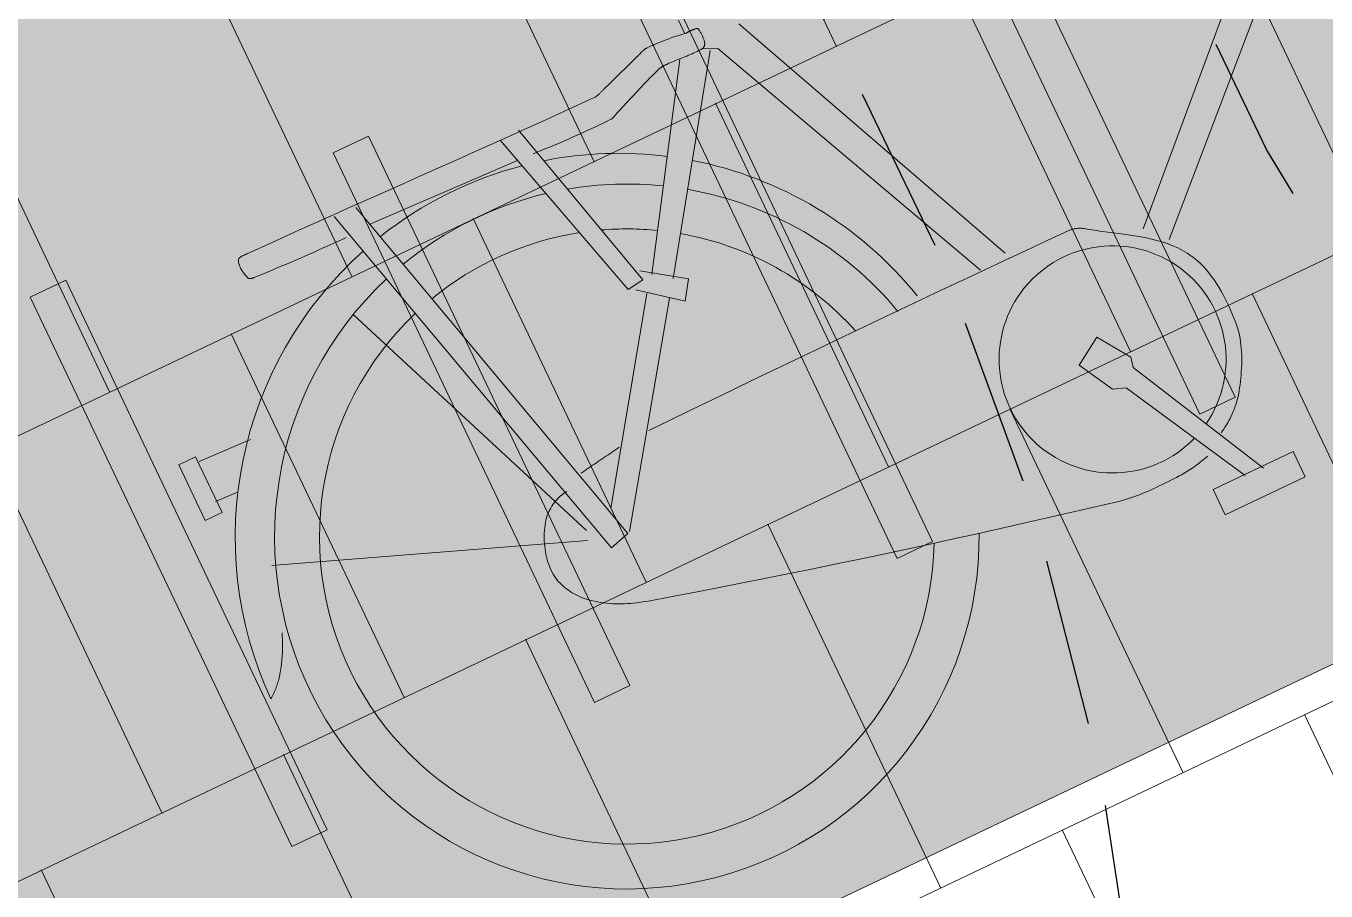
# Model space of a CAD drawing. Header units: metres. Extents: x 678805 to 1359287, y 2747329 to 5497370.
# Drawn here: x 680004.939 to 680006.878, y 2748699.669 to 2748700.958 of the extents above; entities that cross this region are included whole.
import ezdxf

# ---------------------------------------------------------------- set-up
doc = ezdxf.new("R2010")
doc.units = ezdxf.units.M
doc.linetypes.add('XREF_MON_SFT_TREES$0$HIDDEN', pattern=[0.375, 0.25, -0.125])
for name, color, linetype in [('00_XREF_MON_HSC_PAVEMENT', 7, 'Continuous'), ('00_XREF_TWQ_BUILDINGS', 7, 'Continuous'), ('00_XREF_TWQ_SFT_TREES', 7, 'Continuous'), ('XREF_MON_SFT_TREES$0$SL_TREE_CANOPY', 251, 'XREF_MON_SFT_TREES$0$HIDDEN')]:
    doc.layers.add(name, color=color, linetype=linetype)
doc.layers.add('XREF_MON_HSC_FURNITURE$0$03-PG-CBIncluded', color=8, linetype='Continuous', lineweight=5)
doc.layers.add('XREF_MON_HSC_PAVEMENT$0$02-L-Joints-Paviment_07_Precast Concrete Blocks 60X40', color=7, linetype='Continuous', lineweight=5, true_color=0x999999)
doc.layers.add('XREF_MON_HSC_PAVEMENT$0$03-TR-Pavement_07_Precast Concrete Blocks 60X40', color=7, linetype='Continuous', lineweight=5, true_color=0x999999)
doc.layers.add('XREF_MON_SFT_TREES$0$SL_TREE_PROSOPIS_CINERARIA', color=7, linetype='Continuous', true_color=0x5f7f00)
doc.layers.get('XREF_MON_SFT_TREES$0$SL_TREE_PROSOPIS_CINERARIA').off()

# ---------------------------------------------------------------- blocks, each defined once
blk = doc.blocks.new('XREF_MON_SFT_TREES$0$Prosopis_cineraria')
at = {"layer": 'XREF_MON_SFT_TREES$0$SL_TREE_CANOPY', "linetype": 'XREF_MON_SFT_TREES$0$HIDDEN'}
blk.add_circle((0, 0), 4, dxfattribs=at)
blk = doc.blocks.new('XREF_MON_SFT_TREES')
at = {"layer": 'XREF_MON_SFT_TREES$0$SL_TREE_PROSOPIS_CINERARIA', "rotation": 25.44812939262281}
for p in [(680010.3068, 2748702.681), (680002.6213, 2748699.0497)]:
    blk.add_blockref('XREF_MON_SFT_TREES$0$Prosopis_cineraria', p, dxfattribs=at)
blk = doc.blocks.new('XREF_MON_HSC_PAVEMENT')
at = {"layer": 'XREF_MON_HSC_PAVEMENT$0$02-L-Joints-Paviment_07_Precast Concrete Blocks 60X40'}
for points in [[(680006.1476, 2748700.9288), (680005.8897, 2748701.4708)], [(680005.7864, 2748700.757), (680005.5285, 2748701.2989)], [(680006.9481, 2748700.645), (680006.6902, 2748701.1869)], [(680005.4252, 2748700.5851), (680005.1673, 2748701.127)], [(680006.5869, 2748700.4731), (680006.329, 2748701.0151)], [(680005.064, 2748700.4132), (680004.8062, 2748700.9552)], [(680006.2257, 2748700.3013), (680005.9678, 2748700.8432)], [(680005.8645, 2748700.1294), (680005.6066, 2748700.6713)], [(680007.0259, 2748700.0179), (680006.7681, 2748700.5598)], [(680005.5033, 2748699.9575), (680005.2454, 2748700.4994)], [(680006.6647, 2748699.846), (680006.4069, 2748700.3879)], [(680005.1421, 2748699.7856), (680004.8842, 2748700.3276)], [(680006.3035, 2748699.6741), (680006.0457, 2748700.216)], [(680005.9424, 2748699.5022), (680005.6845, 2748700.0442)], [(680007.104, 2748699.3903), (680006.8461, 2748699.9322)], [(680005.5812, 2748699.3304), (680005.3233, 2748699.8723)], [(680006.7428, 2748699.2184), (680006.4849, 2748699.7603)], [(680005.22, 2748699.1585), (680004.9621, 2748699.7004)]]:
    blk.add_lwpolyline(points, dxfattribs=at)
at = {"layer": 'XREF_MON_HSC_PAVEMENT$0$03-TR-Pavement_07_Precast Concrete Blocks 60X40'}
for points in [[(680021.835, 2748707.0644), (679976.9243, 2748685.693)], [(680009.4047, 2748702.4782), (680003.6271, 2748699.7289)], [(680009.6625, 2748701.9364), (680003.8849, 2748699.1871)]]:
    blk.add_lwpolyline(points, dxfattribs=at)
blk = doc.blocks.new('XREF_MON_HSC_FURNITURE$0$Bicycle rack')
at = {"true_color": 0xfcfcfc}
h = blk.add_hatch(color=7, dxfattribs=at)
h.dxf.hatch_style = 1
h.paths.add_polyline_path([(3659.3427, 29.6215), (3659.3427, 34.4316), (3657.5927, 34.4316), (3657.5927, 29.6215)])
at = {"color": 253}
for p, q in [((3658.6666, 31.9434), (3658.1942, 32.4366)), ((3658.1456, 32.4192), (3658.6353, 31.9156)), ((3658.7247, 31.9724), (3658.7308, 31.9742)), ((3658.7308, 31.9742), (3658.737, 31.9758)), ((3658.737, 31.9758), (3658.7433, 31.9771)), ((3658.7433, 31.9771), (3658.7497, 31.9782)), ((3658.7497, 31.9782), (3658.7561, 31.9792)), ((3658.7561, 31.9792), (3658.7626, 31.9799)), ((3658.7626, 31.9799), (3658.7691, 31.9804)), ((3658.7691, 31.9804), (3658.7757, 31.9808)), ((3658.7757, 31.9808), (3658.7823, 31.981)), ((3658.7823, 31.981), (3658.7888, 31.9811)), ((3658.7888, 31.9811), (3658.7954, 31.9811)), ((3658.7954, 31.9811), (3658.8019, 31.9809)), ((3658.8019, 31.9809), (3658.8083, 31.9806)), ((3658.8083, 31.9806), (3658.8148, 31.9803)), ((3658.8148, 31.9803), (3658.8211, 31.9799)), ((3658.8211, 31.9799), (3658.826, 31.9794)), ((3658.826, 31.9794), (3658.8308, 31.9787)), ((3658.8308, 31.9787), (3658.8356, 31.9779)), ((3658.8356, 31.9779), (3658.8403, 31.9769)), ((3658.8403, 31.9769), (3658.8451, 31.9757)), ((3658.8451, 31.9757), (3658.8498, 31.9743)), ((3658.8498, 31.9743), (3658.8544, 31.9728)), ((3659.0313, 31.9747), (3659.0729, 31.9747)), ((3659.0313, 31.8427), (3659.0313, 31.9747)), ((3659.0729, 31.9747), (3659.0729, 31.8427)), ((3658.6834, 31.9498), (3658.6896, 31.9546)), ((3658.6896, 31.9546), (3658.6961, 31.959)), ((3658.6961, 31.959), (3658.7015, 31.9623)), ((3658.7015, 31.9623), (3658.7071, 31.9652)), ((3658.7071, 31.9652), (3658.7128, 31.9679)), ((3658.7128, 31.9679), (3658.7187, 31.9703)), ((3658.7187, 31.9703), (3658.7247, 31.9724)), ((3658.8544, 31.9728), (3658.8591, 31.9711)), ((3658.8591, 31.9711), (3658.8637, 31.9693)), ((3658.8637, 31.9693), (3658.8682, 31.9674)), ((3658.8682, 31.9674), (3658.8727, 31.9653)), ((3658.8727, 31.9653), (3658.8772, 31.9632)), ((3658.8772, 31.9632), (3658.8817, 31.961)), ((3658.8817, 31.961), (3658.886, 31.9586)), ((3658.886, 31.9586), (3658.8904, 31.9562)), ((3658.8904, 31.9562), (3658.8947, 31.9538)), ((3658.6663, 31.9337), (3658.6718, 31.9393)), ((3658.6718, 31.9393), (3658.6774, 31.9447)), ((3658.6774, 31.9447), (3658.6834, 31.9498)), ((3658.8947, 31.9538), (3658.899, 31.9512)), ((3658.899, 31.9512), (3658.9032, 31.9487)), ((3658.9032, 31.9487), (3658.9073, 31.946)), ((3658.9073, 31.946), (3658.9114, 31.9434)), ((3658.9114, 31.9434), (3658.9145, 31.9414)), ((3658.9145, 31.9414), (3658.9174, 31.9393)), ((3658.9174, 31.9393), (3658.9203, 31.9371)), ((3658.9203, 31.9371), (3658.9232, 31.9348)), ((3658.6462, 31.9092), (3658.651, 31.9156)), ((3658.651, 31.9156), (3658.6559, 31.9218)), ((3658.6559, 31.9218), (3658.661, 31.9279)), ((3658.661, 31.9279), (3658.6663, 31.9337)), ((3658.8159, 31.8131), (3659.0347, 31.9243)), ((3658.9232, 31.9348), (3658.926, 31.9324)), ((3658.926, 31.9324), (3658.9288, 31.93)), ((3658.9288, 31.93), (3658.9315, 31.9275)), ((3658.9315, 31.9275), (3658.9341, 31.9249)), ((3658.9341, 31.9249), (3658.9367, 31.9223)), ((3658.9367, 31.9223), (3658.9392, 31.9196)), ((3658.9392, 31.9196), (3658.9416, 31.9168)), ((3658.9416, 31.9168), (3658.944, 31.914)), ((3658.637, 31.896), (3658.6416, 31.9027)), ((3658.6416, 31.9027), (3658.6462, 31.9092)), ((3658.944, 31.914), (3658.9463, 31.9111)), ((3658.9463, 31.9111), (3658.9485, 31.9082)), ((3658.9485, 31.9082), (3658.9507, 31.9052)), ((3658.9507, 31.9052), (3658.9527, 31.9022)), ((3658.9527, 31.9022), (3658.9547, 31.8991)), ((3658.9547, 31.8991), (3658.9566, 31.8959)), ((3658.6238, 31.8758), (3658.6281, 31.8826)), ((3658.6281, 31.8826), (3658.6326, 31.8893)), ((3658.6326, 31.8893), (3658.637, 31.896)), ((3659.033, 31.8948), (3658.8385, 31.7906)), ((3658.9566, 31.8959), (3658.9584, 31.8928)), ((3658.9584, 31.8928), (3658.9601, 31.8896)), ((3658.6106, 31.8554), (3658.615, 31.8622)), ((3658.615, 31.8622), (3658.6194, 31.869)), ((3658.6194, 31.869), (3658.6238, 31.8758)), ((3658.5971, 31.8357), (3658.6017, 31.8422)), ((3658.6017, 31.8422), (3658.6062, 31.8488)), ((3658.6062, 31.8488), (3658.6106, 31.8554)), ((3658.9826, 31.8566), (3658.9834, 31.8539)), ((3658.9834, 31.8539), (3658.9842, 31.8511)), ((3658.9842, 31.8511), (3658.9849, 31.8484)), ((3658.9849, 31.8484), (3658.9855, 31.8457)), ((3658.9855, 31.8457), (3658.9862, 31.8429)), ((3658.9862, 31.8429), (3658.9868, 31.8402)), ((3658.9868, 31.8402), (3658.9873, 31.8374)), ((3659.0729, 31.8427), (3659.0313, 31.8427)), ((3658.5905, 31.8179), (3658.5906, 31.8191)), ((3658.5906, 31.8191), (3658.5908, 31.8203)), ((3658.5908, 31.8203), (3658.591, 31.8215)), ((3658.591, 31.8215), (3658.5913, 31.8227)), ((3658.5913, 31.8227), (3658.5916, 31.8238)), ((3658.5916, 31.8238), (3658.5919, 31.825)), ((3658.5919, 31.825), (3658.5923, 31.8261)), ((3658.5923, 31.8261), (3658.5927, 31.8273)), ((3658.5927, 31.8273), (3658.5931, 31.8284)), ((3658.5931, 31.8284), (3658.5936, 31.8295)), ((3658.5936, 31.8295), (3658.5941, 31.8306)), ((3658.5941, 31.8306), (3658.5946, 31.8317)), ((3658.5946, 31.8317), (3658.5952, 31.8327)), ((3658.5952, 31.8327), (3658.5958, 31.8338)), ((3658.5958, 31.8338), (3658.5964, 31.8348)), ((3658.5964, 31.8348), (3658.5971, 31.8357)), ((3658.9873, 31.8374), (3658.9879, 31.8346)), ((3658.9879, 31.8346), (3658.9884, 31.8318)), ((3658.9884, 31.8318), (3658.9888, 31.8291)), ((3658.9888, 31.8291), (3658.9892, 31.8263)), ((3658.9892, 31.8263), (3658.9896, 31.8235)), ((3658.9896, 31.8235), (3658.99, 31.8207)), ((3658.99, 31.8207), (3658.9903, 31.8179)), ((3658.5898, 31.7785), (3658.5902, 31.8131)), ((3658.5902, 31.8155), (3658.5903, 31.8167)), ((3658.5902, 31.8143), (3658.5902, 31.8155)), ((3658.5902, 31.8131), (3658.5902, 31.8143)), ((3658.5903, 31.8167), (3658.5905, 31.8179)), ((3658.7517, 31.7836), (3658.8003, 31.8166)), ((3658.8003, 31.8166), (3658.8159, 31.8131)), ((3658.9903, 31.8179), (3658.9905, 31.8151)), ((3658.9905, 31.8151), (3658.9908, 31.8122)), ((3658.9908, 31.8122), (3658.991, 31.8094)), ((3658.991, 31.8094), (3658.9911, 31.8066)), ((3658.9911, 31.8066), (3658.9912, 31.8038)), ((3658.9912, 31.8038), (3658.9913, 31.801)), ((3658.9913, 31.801), (3658.9914, 31.7962)), ((3658.7777, 31.7419), (3658.7517, 31.7836)), ((3658.8385, 31.7906), (3658.8316, 31.7715)), ((3658.9914, 31.7962), (3658.9915, 31.7914)), ((3658.9915, 31.7914), (3658.9916, 31.7866)), ((3658.9916, 31.7866), (3658.9917, 31.7818)), ((3658.9917, 31.7818), (3658.9918, 31.777)), ((3658.5896, 31.7439), (3658.5898, 31.7785)), ((3658.8316, 31.7715), (3658.7777, 31.7419)), ((3658.9918, 31.7626), (3658.9917, 31.7578)), ((3658.9918, 31.777), (3658.9918, 31.7722)), ((3658.9918, 31.7722), (3658.9918, 31.7674)), ((3658.9918, 31.7674), (3658.9918, 31.7626)), ((3658.5893, 31.7092), (3658.5896, 31.7439)), ((3658.9911, 31.7434), (3658.9908, 31.7386)), ((3658.9913, 31.7482), (3658.9911, 31.7434)), ((3658.9915, 31.753), (3658.9913, 31.7482)), ((3658.9917, 31.7578), (3658.9915, 31.753)), ((3658.9893, 31.7243), (3658.9887, 31.7196)), ((3658.9899, 31.7291), (3658.9893, 31.7243)), ((3658.9904, 31.7338), (3658.9899, 31.7291)), ((3658.9908, 31.7386), (3658.9904, 31.7338)), ((3658.5797, 31.7142), (3658.1004, 31.5023)), ((3658.5891, 31.6746), (3658.5893, 31.7092)), ((3658.9861, 31.7055), (3658.9785, 31.6706)), ((3658.9871, 31.7102), (3658.9861, 31.7055)), ((3658.9879, 31.7149), (3658.9871, 31.7102)), ((3658.9887, 31.7196), (3658.9879, 31.7149)), ((3658.5871, 31.6699), (3658.12, 31.458)), ((3658.5889, 31.6399), (3658.5891, 31.6746)), ((3658.9785, 31.6706), (3658.9708, 31.6357)), ((3658.5887, 31.6053), (3658.5889, 31.6399)), ((3658.9708, 31.6357), (3658.963, 31.6008)), ((3658.5886, 31.5706), (3658.5887, 31.6053)), ((3658.963, 31.6008), (3658.9552, 31.566)), ((3658.5885, 31.536), (3658.5886, 31.5706)), ((3658.9552, 31.566), (3658.9473, 31.5311)), ((3658.5885, 31.5013), (3658.5885, 31.536)), ((3658.9473, 31.5311), (3658.9394, 31.4963)), ((3658.5885, 31.4667), (3658.5885, 31.5013)), ((3658.9394, 31.4963), (3658.9313, 31.4615)), ((3658.12, 31.458), (3658.1113, 31.4389)), ((3658.5885, 31.432), (3658.5885, 31.4667)), ((3658.9313, 31.4615), (3658.9232, 31.4267)), ((3658.0789, 31.434), (3658.0788, 31.4333)), ((3658.0788, 31.4333), (3658.0788, 31.4326)), ((3658.0788, 31.4326), (3658.0788, 31.432)), ((3658.0788, 31.432), (3658.0788, 31.4313)), ((3658.0788, 31.4313), (3658.0788, 31.4306)), ((3658.079, 31.4368), (3658.0789, 31.4361)), ((3658.0789, 31.4361), (3658.0789, 31.4354)), ((3658.0789, 31.4354), (3658.0789, 31.4347)), ((3658.0789, 31.4347), (3658.0789, 31.434)), ((3658.0791, 31.4382), (3658.079, 31.4375)), ((3658.079, 31.4375), (3658.079, 31.4368)), ((3658.0792, 31.4389), (3658.0791, 31.4382)), ((3658.0793, 31.4408), (3658.0792, 31.4404)), ((3658.0792, 31.4404), (3658.0792, 31.4401)), ((3658.0792, 31.4401), (3658.0792, 31.4398)), ((3658.0792, 31.4398), (3658.0792, 31.4395)), ((3658.0792, 31.4395), (3658.0792, 31.4392)), ((3658.0792, 31.4392), (3658.0792, 31.4389)), ((3658.0794, 31.4417), (3658.0793, 31.4414)), ((3658.0793, 31.4414), (3658.0793, 31.4411)), ((3658.0793, 31.4411), (3658.0793, 31.4408)), ((3658.0795, 31.4423), (3658.0794, 31.442)), ((3658.0794, 31.442), (3658.0794, 31.4417)), ((3658.0796, 31.4426), (3658.0795, 31.4423)), ((3658.0798, 31.4432), (3658.0796, 31.4429)), ((3658.0796, 31.4429), (3658.0796, 31.4426)), ((3658.0799, 31.4434), (3658.0798, 31.4432)), ((3658.08, 31.4436), (3658.0799, 31.4434)), ((3658.0802, 31.4438), (3658.08, 31.4436)), ((3658.0804, 31.4439), (3658.0802, 31.4438)), ((3658.0806, 31.444), (3658.0804, 31.4439)), ((3658.0809, 31.4441), (3658.0806, 31.444)), ((3658.082, 31.4443), (3658.0809, 31.4441)), ((3658.0831, 31.4445), (3658.082, 31.4443)), ((3658.0842, 31.4447), (3658.0831, 31.4445)), ((3658.0854, 31.4449), (3658.0842, 31.4447)), ((3658.0865, 31.445), (3658.0854, 31.4449)), ((3658.0876, 31.4451), (3658.0865, 31.445)), ((3658.0888, 31.4452), (3658.0876, 31.4451)), ((3658.0899, 31.4453), (3658.0888, 31.4452)), ((3658.091, 31.4453), (3658.0899, 31.4453)), ((3658.0922, 31.4453), (3658.091, 31.4453)), ((3658.0933, 31.4453), (3658.0922, 31.4453)), ((3658.0945, 31.4453), (3658.0933, 31.4453)), ((3658.0956, 31.4452), (3658.0945, 31.4453)), ((3658.0967, 31.4452), (3658.0956, 31.4452)), ((3658.0979, 31.4451), (3658.0967, 31.4452)), ((3658.099, 31.4449), (3658.0979, 31.4451)), ((3658.1001, 31.4448), (3658.099, 31.4449)), ((3658.1013, 31.4446), (3658.1001, 31.4448)), ((3658.1024, 31.4444), (3658.1013, 31.4446)), ((3658.1035, 31.4441), (3658.1024, 31.4444)), ((3658.1039, 31.444), (3658.1035, 31.4441)), ((3658.1044, 31.4438), (3658.1039, 31.444)), ((3658.1049, 31.4436), (3658.1044, 31.4438)), ((3658.1054, 31.4434), (3658.1049, 31.4436)), ((3658.1059, 31.4432), (3658.1054, 31.4434)), ((3658.1063, 31.4429), (3658.1059, 31.4432)), ((3658.1068, 31.4426), (3658.1063, 31.4429)), ((3658.1072, 31.4423), (3658.1068, 31.4426)), ((3658.1076, 31.4419), (3658.1072, 31.4423)), ((3658.108, 31.4416), (3658.1076, 31.4419)), ((3658.1084, 31.4412), (3658.108, 31.4416)), ((3658.1088, 31.4408), (3658.1084, 31.4412)), ((3658.1091, 31.4404), (3658.1088, 31.4408)), ((3658.1094, 31.44), (3658.1091, 31.4404)), ((3658.1097, 31.4395), (3658.1094, 31.44)), ((3658.1099, 31.4391), (3658.1097, 31.4395)), ((3658.1101, 31.4386), (3658.1099, 31.4391)), ((3658.1102, 31.4381), (3658.1101, 31.4386)), ((3658.1103, 31.4376), (3658.1102, 31.4381)), ((3658.1104, 31.4372), (3658.1103, 31.4376)), ((3658.1106, 31.4343), (3658.1104, 31.4372)), ((3658.1107, 31.4314), (3658.1106, 31.4343)), ((3658.1108, 31.4286), (3658.1107, 31.4314)), ((3658.4009, 31.2505), (3658.1178, 31.4467)), ((3658.5885, 31.3974), (3658.5885, 31.432)), ((3658.0566, 31.4233), (3658.0792, 31.4233)), ((3658.0773, 31.4126), (3658.0769, 31.4095)), ((3658.0777, 31.4157), (3658.0773, 31.4126)), ((3658.0782, 31.4188), (3658.0777, 31.4157)), ((3658.0786, 31.4219), (3658.0782, 31.4188)), ((3658.0792, 31.425), (3658.0786, 31.4219)), ((3658.0788, 31.4306), (3658.0789, 31.4299)), ((3658.0789, 31.4299), (3658.0789, 31.4292)), ((3658.0789, 31.4292), (3658.0789, 31.4285)), ((3658.0789, 31.4285), (3658.0789, 31.4278)), ((3658.0789, 31.4278), (3658.079, 31.4271)), ((3658.079, 31.4271), (3658.079, 31.4264)), ((3658.079, 31.4264), (3658.0791, 31.4257)), ((3658.0791, 31.4257), (3658.0792, 31.425)), ((3658.1103, 31.4114), (3658.1105, 31.4143)), ((3658.1105, 31.4143), (3658.1106, 31.4171)), ((3658.1106, 31.4171), (3658.1107, 31.42)), ((3658.1107, 31.42), (3658.1108, 31.4229)), ((3658.1108, 31.4257), (3658.1108, 31.4286)), ((3658.1108, 31.4229), (3658.1108, 31.4257)), ((3658.9232, 31.4267), (3658.9151, 31.3919)), ((3658.0752, 31.3939), (3658.075, 31.3907)), ((3658.0755, 31.397), (3658.0752, 31.3939)), ((3658.0758, 31.4001), (3658.0755, 31.397)), ((3658.0761, 31.4032), (3658.0758, 31.4001)), ((3658.0765, 31.4064), (3658.0761, 31.4032)), ((3658.0769, 31.4095), (3658.0765, 31.4064)), ((3658.109, 31.3913), (3658.1092, 31.3942)), ((3658.1092, 31.3942), (3658.1093, 31.3971)), ((3658.1093, 31.3971), (3658.1095, 31.3999)), ((3658.1095, 31.3999), (3658.1097, 31.4028)), ((3658.1097, 31.4028), (3658.1099, 31.4057)), ((3658.1099, 31.4057), (3658.1101, 31.4085)), ((3658.1101, 31.4085), (3658.1103, 31.4114)), ((3658.3818, 31.2244), (3658.1108, 31.3998)), ((3658.5886, 31.3627), (3658.5885, 31.3974)), ((3658.0742, 31.375), (3658.0741, 31.3719)), ((3658.0743, 31.3782), (3658.0742, 31.375)), ((3658.0744, 31.3813), (3658.0743, 31.3782)), ((3658.0746, 31.3845), (3658.0744, 31.3813)), ((3658.0748, 31.3876), (3658.0746, 31.3845)), ((3658.075, 31.3907), (3658.0748, 31.3876)), ((3658.1087, 31.3827), (3658.1088, 31.3856)), ((3658.1087, 31.3799), (3658.1087, 31.3827)), ((3658.1087, 31.3791), (3658.1087, 31.3799)), ((3658.1087, 31.3783), (3658.1087, 31.3791)), ((3658.1087, 31.3775), (3658.1087, 31.3783)), ((3658.1087, 31.3767), (3658.1087, 31.3775)), ((3658.1087, 31.3759), (3658.1087, 31.3767)), ((3658.1087, 31.3751), (3658.1087, 31.3759)), ((3658.1088, 31.3743), (3658.1087, 31.3751)), ((3658.1088, 31.3856), (3658.1089, 31.3885)), ((3658.1088, 31.3735), (3658.1088, 31.3743)), ((3658.1088, 31.3727), (3658.1088, 31.3735)), ((3658.1089, 31.3719), (3658.1088, 31.3727)), ((3658.1089, 31.3885), (3658.109, 31.3913)), ((3658.9151, 31.3919), (3658.9068, 31.3572)), ((3658.074, 31.3656), (3658.0739, 31.3625)), ((3658.0739, 31.3625), (3658.074, 31.3616)), ((3658.0741, 31.3719), (3658.074, 31.3688)), ((3658.074, 31.3688), (3658.074, 31.3656)), ((3658.074, 31.3616), (3658.074, 31.3607)), ((3658.074, 31.3607), (3658.0741, 31.3598)), ((3658.0741, 31.3598), (3658.0743, 31.3589)), ((3658.0743, 31.3589), (3658.0745, 31.358)), ((3658.0745, 31.358), (3658.0747, 31.3572)), ((3658.0747, 31.3572), (3658.075, 31.3563)), ((3658.075, 31.3563), (3658.0752, 31.3554)), ((3658.0752, 31.3554), (3658.0755, 31.3545)), ((3658.0755, 31.3545), (3658.0758, 31.3537)), ((3658.0758, 31.3537), (3658.0762, 31.3528)), ((3658.109, 31.3711), (3658.1089, 31.3719)), ((3658.1091, 31.3704), (3658.109, 31.3711)), ((3658.1092, 31.3696), (3658.1091, 31.3704)), ((3658.1093, 31.3688), (3658.1092, 31.3696)), ((3658.1094, 31.368), (3658.1093, 31.3688)), ((3658.1096, 31.3673), (3658.1094, 31.368)), ((3658.1098, 31.3665), (3658.1096, 31.3673)), ((3658.11, 31.3657), (3658.1098, 31.3665)), ((3658.1102, 31.365), (3658.11, 31.3657)), ((3658.1104, 31.3642), (3658.1102, 31.365)), ((3658.1118, 31.3601), (3658.1104, 31.3642)), ((3658.1133, 31.356), (3658.1118, 31.3601)), ((3658.1148, 31.3519), (3658.1133, 31.356)), ((3658.5887, 31.3281), (3658.5886, 31.3627)), ((3658.9068, 31.3572), (3658.8984, 31.3224)), ((3658.0762, 31.3528), (3658.0765, 31.352)), ((3658.0765, 31.352), (3658.0768, 31.3511)), ((3658.0768, 31.3511), (3658.0772, 31.3503)), ((3658.0772, 31.3503), (3658.0775, 31.3494)), ((3658.0775, 31.3494), (3658.0779, 31.3485)), ((3658.0779, 31.3485), (3658.0782, 31.3477)), ((3658.0782, 31.3477), (3658.0785, 31.3468)), ((3658.0785, 31.3468), (3658.0789, 31.346)), ((3658.0789, 31.346), (3658.0792, 31.3451)), ((3658.0792, 31.3451), (3658.0803, 31.3418)), ((3658.0803, 31.3418), (3658.0814, 31.3385)), ((3658.0814, 31.3385), (3658.0825, 31.3352)), ((3658.0825, 31.3352), (3658.0836, 31.3319)), ((3658.1163, 31.3478), (3658.1148, 31.3519)), ((3658.1178, 31.3437), (3658.1163, 31.3478)), ((3658.1193, 31.3396), (3658.1178, 31.3437)), ((3658.1209, 31.3355), (3658.1193, 31.3396)), ((3658.1225, 31.3314), (3658.1209, 31.3355)), ((3658.0836, 31.3319), (3658.0848, 31.3286)), ((3658.0848, 31.3286), (3658.0859, 31.3253)), ((3658.0859, 31.3253), (3658.087, 31.322)), ((3658.087, 31.322), (3658.0882, 31.3187)), ((3658.0882, 31.3187), (3658.0893, 31.3154)), ((3658.0893, 31.3154), (3658.0905, 31.3121)), ((3658.1241, 31.3273), (3658.1225, 31.3314)), ((3658.1257, 31.3233), (3658.1241, 31.3273)), ((3658.1273, 31.3192), (3658.1257, 31.3233)), ((3658.1289, 31.3151), (3658.1273, 31.3192)), ((3658.1305, 31.3111), (3658.1289, 31.3151)), ((3658.5889, 31.2935), (3658.5887, 31.3281)), ((3658.8984, 31.3224), (3658.89, 31.2877)), ((3658.0905, 31.3121), (3658.0916, 31.3088)), ((3658.0916, 31.3088), (3658.0928, 31.3056)), ((3658.0928, 31.3056), (3658.0939, 31.3023)), ((3658.0939, 31.3023), (3658.0951, 31.299)), ((3658.0951, 31.299), (3658.0962, 31.2957)), ((3658.0962, 31.2957), (3658.0973, 31.2924)), ((3658.1321, 31.307), (3658.1305, 31.3111)), ((3658.1337, 31.303), (3658.1321, 31.307)), ((3658.1353, 31.2989), (3658.1337, 31.303)), ((3658.1369, 31.2948), (3658.1353, 31.2989)), ((3658.0973, 31.2924), (3658.0984, 31.2891)), ((3658.0984, 31.2891), (3658.0995, 31.2858)), ((3658.0995, 31.2858), (3658.1006, 31.2824)), ((3658.1006, 31.2824), (3658.1017, 31.2791)), ((3658.1017, 31.2791), (3658.102, 31.2782)), ((3658.102, 31.2782), (3658.1024, 31.2772)), ((3658.1024, 31.2772), (3658.1027, 31.2763)), ((3658.1027, 31.2763), (3658.1031, 31.2754)), ((3658.1385, 31.2908), (3658.1369, 31.2948)), ((3658.1401, 31.2867), (3658.1385, 31.2908)), ((3658.1417, 31.2826), (3658.1401, 31.2867)), ((3658.1419, 31.2819), (3658.1417, 31.2826)), ((3658.1422, 31.2812), (3658.1419, 31.2819)), ((3658.1426, 31.2805), (3658.1422, 31.2812)), ((3658.1429, 31.2799), (3658.1426, 31.2805)), ((3658.1432, 31.2792), (3658.1429, 31.2799)), ((3658.1436, 31.2785), (3658.1432, 31.2792)), ((3658.1439, 31.2778), (3658.1436, 31.2785)), ((3658.1442, 31.2771), (3658.1439, 31.2778)), ((3658.1446, 31.2765), (3658.1442, 31.2771)), ((3658.1449, 31.2758), (3658.1446, 31.2765)), ((3658.1452, 31.2751), (3658.1449, 31.2758)), ((3658.5891, 31.2588), (3658.5889, 31.2935)), ((3658.89, 31.2877), (3658.8815, 31.253)), ((3658.1031, 31.2754), (3658.1034, 31.2744)), ((3658.1034, 31.2744), (3658.1038, 31.2735)), ((3658.1038, 31.2735), (3658.1041, 31.2725)), ((3658.1041, 31.2725), (3658.1045, 31.2716)), ((3658.1045, 31.2716), (3658.1048, 31.2706)), ((3658.1048, 31.2706), (3658.1051, 31.2697)), ((3658.1051, 31.2697), (3658.1054, 31.2687)), ((3658.1054, 31.2687), (3658.1057, 31.2678)), ((3658.1057, 31.2678), (3658.106, 31.2668)), ((3658.106, 31.2668), (3658.1062, 31.2659)), ((3658.1062, 31.2659), (3658.1064, 31.2649)), ((3658.1064, 31.2649), (3658.1066, 31.2639)), ((3658.1066, 31.2639), (3658.1068, 31.263)), ((3658.1069, 31.26), (3658.1066, 31.2316)), ((3658.1068, 31.263), (3658.1069, 31.262)), ((3658.1069, 31.262), (3658.1069, 31.261)), ((3658.1069, 31.261), (3658.1069, 31.26)), ((3658.1455, 31.2744), (3658.1452, 31.2751)), ((3658.1458, 31.2737), (3658.1455, 31.2744)), ((3658.1461, 31.273), (3658.1458, 31.2737)), ((3658.1463, 31.2723), (3658.1461, 31.273)), ((3658.1465, 31.2716), (3658.1463, 31.2723)), ((3658.1466, 31.2709), (3658.1465, 31.2716)), ((3658.1468, 31.2702), (3658.1466, 31.2709)), ((3658.1468, 31.2694), (3658.1468, 31.2702)), ((3658.1469, 31.2687), (3658.1468, 31.2694)), ((3658.1469, 31.2624), (3658.1469, 31.2687)), ((3658.147, 31.256), (3658.1469, 31.2624)), ((3658.3696, 31.2105), (3658.4113, 31.2713)), ((3658.4113, 31.2713), (3658.4391, 31.2522)), ((3658.5893, 31.2242), (3658.5891, 31.2588)), ((3658.1469, 31.2307), (3658.147, 31.237)), ((3658.147, 31.2497), (3658.147, 31.256)), ((3658.147, 31.2433), (3658.147, 31.2497)), ((3658.147, 31.237), (3658.147, 31.2433)), ((3658.4391, 31.2522), (3658.3922, 31.1932)), ((3658.8815, 31.253), (3658.8729, 31.2183)), ((3658.1066, 31.2316), (3658.1061, 31.2032)), ((3658.1466, 31.2116), (3658.1467, 31.218)), ((3658.1467, 31.218), (3658.1468, 31.2243)), ((3658.1468, 31.2243), (3658.1469, 31.2307)), ((3658.7135, 31.0299), (3658.4252, 31.2331)), ((3658.5896, 31.1895), (3658.5893, 31.2242)), ((3658.8729, 31.2183), (3658.8642, 31.1837)), ((3658.3835, 31.2088), (3658.1022, 31.1376)), ((3658.1061, 31.2032), (3658.1056, 31.1748)), ((3658.146, 31.1926), (3658.1462, 31.1989)), ((3658.1462, 31.1989), (3658.1464, 31.2053)), ((3658.1464, 31.2053), (3658.1466, 31.2116)), ((3658.387, 31.1827), (3658.3835, 31.2088)), ((3658.67, 31.0195), (3658.4043, 31.2053)), ((3658.1039, 31.1063), (3658.387, 31.1827)), ((3658.1452, 31.1736), (3658.1455, 31.1799)), ((3658.1455, 31.1799), (3658.1458, 31.1863)), ((3658.1458, 31.1863), (3658.146, 31.1926)), ((3658.5898, 31.1549), (3658.5896, 31.1895)), ((3658.8642, 31.1837), (3658.8554, 31.1491)), ((3658.1056, 31.1748), (3658.1051, 31.1464)), ((3658.1442, 31.1546), (3658.1446, 31.1609)), ((3658.1446, 31.1609), (3658.1449, 31.1673)), ((3658.1449, 31.1673), (3658.1452, 31.1736)), ((3658.1051, 31.1464), (3658.1045, 31.118)), ((3658.1434, 31.1419), (3658.1438, 31.1483)), ((3658.1438, 31.1483), (3658.1442, 31.1546)), ((3658.5902, 31.1202), (3658.5898, 31.1549)), ((3658.8554, 31.1491), (3658.8466, 31.1145)), ((3658.1045, 31.118), (3658.1039, 31.0897)), ((3658.1336, 30.8759), (3658.1425, 31.1177)), ((3658.8466, 31.1145), (3658.8376, 31.0799)), ((3658.1039, 31.0897), (3658.1032, 31.0613)), ((3658.5942, 31.0665), (3658.5936, 31.0699)), ((3658.5947, 31.0631), (3658.5942, 31.0665)), ((3658.5952, 31.0597), (3658.5947, 31.0631)), ((3658.8376, 31.0799), (3658.8286, 31.0453)), ((3658.1032, 31.0613), (3658.1025, 31.0329)), ((3658.5957, 31.0563), (3658.5952, 31.0597)), ((3658.5962, 31.0529), (3658.5957, 31.0563)), ((3658.5968, 31.0495), (3658.5962, 31.0529)), ((3658.5973, 31.0462), (3658.5968, 31.0495)), ((3658.5978, 31.0428), (3658.5973, 31.0462)), ((3658.8286, 31.0453), (3658.8194, 31.0108)), ((3658.1025, 31.0329), (3658.1018, 31.0045)), ((3658.1022, 30.8684), (3658.7152, 31.0264)), ((3658.5983, 31.0394), (3658.5978, 31.0428)), ((3658.5988, 31.036), (3658.5983, 31.0394)), ((3658.5994, 31.0326), (3658.5988, 31.036)), ((3658.5999, 31.0292), (3658.5994, 31.0326)), ((3658.6004, 31.0258), (3658.5999, 31.0292)), ((3658.6009, 31.0225), (3658.6004, 31.0258)), ((3658.7152, 31.0264), (3658.7239, 30.9952)), ((3658.1018, 31.0045), (3658.1011, 30.9761)), ((3658.6014, 31.0191), (3658.6009, 31.0225)), ((3658.602, 31.0157), (3658.6014, 31.0191)), ((3658.6025, 31.0123), (3658.602, 31.0157)), ((3658.603, 31.0089), (3658.6025, 31.0123)), ((3658.6035, 31.0055), (3658.603, 31.0089)), ((3658.6041, 31.0021), (3658.6035, 31.0055)), ((3658.8182, 31.0065), (3658.8169, 31.0022)), ((3658.8194, 31.0108), (3658.8182, 31.0065)), ((3658.7239, 30.9952), (3658.1004, 30.8337)), ((3658.8111, 30.9851), (3658.8094, 30.9809)), ((3658.8127, 30.9893), (3658.8111, 30.9851)), ((3658.8142, 30.9936), (3658.8127, 30.9893)), ((3658.8156, 30.9979), (3658.8142, 30.9936)), ((3658.8169, 31.0022), (3658.8156, 30.9979)), ((3658.1011, 30.9761), (3658.1004, 30.9477)), ((3658.2444, 30.7968), (3658.6848, 30.9726)), ((3658.5302, 30.5263), (3658.6987, 30.9674)), ((3658.62, 30.9681), (3658.6197, 30.9709)), ((3658.6204, 30.9653), (3658.62, 30.9681)), ((3658.8039, 30.9685), (3658.8019, 30.9644)), ((3658.8058, 30.9726), (3658.8039, 30.9685)), ((3658.8077, 30.9767), (3658.8058, 30.9726)), ((3658.8094, 30.9809), (3658.8077, 30.9767)), ((3658.1004, 30.9477), (3658.0996, 30.9193)), ((3658.6209, 30.9625), (3658.6204, 30.9653)), ((3658.6216, 30.9597), (3658.6209, 30.9625)), ((3658.6225, 30.9569), (3658.6216, 30.9597)), ((3658.6234, 30.9542), (3658.6225, 30.9569)), ((3658.6245, 30.9515), (3658.6234, 30.9542)), ((3658.6256, 30.9488), (3658.6245, 30.9515)), ((3658.6269, 30.9462), (3658.6256, 30.9488)), ((3658.6283, 30.9436), (3658.6269, 30.9462)), ((3658.7929, 30.9488), (3658.7904, 30.9451)), ((3658.7953, 30.9526), (3658.7929, 30.9488)), ((3658.7976, 30.9565), (3658.7953, 30.9526)), ((3658.7998, 30.9604), (3658.7976, 30.9565)), ((3658.8019, 30.9644), (3658.7998, 30.9604)), ((3658.6299, 30.9411), (3658.6283, 30.9436)), ((3658.6315, 30.9386), (3658.6299, 30.9411)), ((3658.6332, 30.9362), (3658.6315, 30.9386)), ((3658.635, 30.9339), (3658.6332, 30.9362)), ((3658.6369, 30.9317), (3658.635, 30.9339)), ((3658.6388, 30.9296), (3658.6369, 30.9317)), ((3658.6409, 30.9276), (3658.6388, 30.9296)), ((3658.643, 30.9257), (3658.6409, 30.9276)), ((3658.7773, 30.9285), (3658.775, 30.9261)), ((3658.7795, 30.9309), (3658.7773, 30.9285)), ((3658.7823, 30.9343), (3658.7795, 30.9309)), ((3658.7851, 30.9378), (3658.7823, 30.9343)), ((3658.7878, 30.9414), (3658.7851, 30.9378)), ((3658.7904, 30.9451), (3658.7878, 30.9414)), ((3658.0996, 30.9193), (3658.0989, 30.8909)), ((3658.6452, 30.9239), (3658.643, 30.9257)), ((3658.6475, 30.9222), (3658.6452, 30.9239)), ((3658.6507, 30.9201), (3658.6475, 30.9222)), ((3658.654, 30.918), (3658.6507, 30.9201)), ((3658.6575, 30.916), (3658.654, 30.918)), ((3658.6609, 30.914), (3658.6575, 30.916)), ((3658.6645, 30.9122), (3658.6609, 30.914)), ((3658.6681, 30.9105), (3658.6645, 30.9122)), ((3658.6718, 30.9089), (3658.6681, 30.9105)), ((3658.6755, 30.9074), (3658.6718, 30.9089)), ((3658.6793, 30.906), (3658.6755, 30.9074)), ((3658.7506, 30.9081), (3658.7476, 30.9066)), ((3658.7536, 30.9097), (3658.7506, 30.9081)), ((3658.7565, 30.9114), (3658.7536, 30.9097)), ((3658.7593, 30.9133), (3658.7565, 30.9114)), ((3658.7621, 30.9152), (3658.7593, 30.9133)), ((3658.7649, 30.9172), (3658.7621, 30.9152)), ((3658.7675, 30.9193), (3658.7649, 30.9172)), ((3658.7701, 30.9215), (3658.7675, 30.9193)), ((3658.7726, 30.9238), (3658.7701, 30.9215)), ((3658.775, 30.9261), (3658.7726, 30.9238)), ((3658.0989, 30.8909), (3658.0982, 30.8625)), ((3658.6831, 30.9048), (3658.6793, 30.906)), ((3658.6869, 30.9036), (3658.6831, 30.9048)), ((3658.6908, 30.9026), (3658.6869, 30.9036)), ((3658.6947, 30.9017), (3658.6908, 30.9026)), ((3658.6986, 30.901), (3658.6947, 30.9017)), ((3658.7025, 30.9004), (3658.6986, 30.901)), ((3658.7065, 30.8999), (3658.7025, 30.9004)), ((3658.7104, 30.8996), (3658.7065, 30.8999)), ((3658.7143, 30.8995), (3658.7104, 30.8996)), ((3658.7182, 30.8995), (3658.7143, 30.8995)), ((3658.7221, 30.8997), (3658.7182, 30.8995)), ((3658.7254, 30.9), (3658.7221, 30.8997)), ((3658.7286, 30.9005), (3658.7254, 30.9)), ((3658.7319, 30.9011), (3658.7286, 30.9005)), ((3658.7351, 30.9019), (3658.7319, 30.9011)), ((3658.7382, 30.9029), (3658.7351, 30.9019)), ((3658.7414, 30.904), (3658.7382, 30.9029)), ((3658.7445, 30.9052), (3658.7414, 30.904)), ((3658.7476, 30.9066), (3658.7445, 30.9052)), ((3658.0982, 30.8625), (3658.0976, 30.8341)), ((3658.0976, 30.8341), (3658.0969, 30.8057)), ((3658.1363, 30.8288), (3658.1365, 30.8363)), ((3658.1359, 30.8064), (3658.1361, 30.8139)), ((3658.1361, 30.8139), (3658.1362, 30.8213)), ((3658.1362, 30.8213), (3658.1363, 30.8288)), ((3658.0969, 30.8057), (3658.0963, 30.7773)), ((3658.1353, 30.784), (3658.1355, 30.7915)), ((3658.1355, 30.7915), (3658.1357, 30.7989)), ((3658.1357, 30.7989), (3658.1359, 30.8064)), ((3658.0963, 30.7773), (3658.0957, 30.7489)), ((3658.1349, 30.7691), (3658.1351, 30.7765)), ((3658.1351, 30.7765), (3658.1353, 30.784)), ((3658.1341, 30.7466), (3658.1343, 30.7541)), ((3658.1343, 30.7541), (3658.1346, 30.7616)), ((3658.1346, 30.7616), (3658.1349, 30.7691)), ((3658.0957, 30.7489), (3658.0952, 30.7205)), ((3658.1334, 30.7317), (3658.1338, 30.7392)), ((3658.1338, 30.7392), (3658.1341, 30.7466)), ((3658.0952, 30.7205), (3658.0948, 30.6921)), ((3658.1324, 30.7093), (3658.1328, 30.7168)), ((3658.1328, 30.7168), (3658.1331, 30.7242)), ((3658.1331, 30.7242), (3658.1334, 30.7317)), ((3658.1313, 30.6869), (3658.1317, 30.6944)), ((3658.1317, 30.6944), (3658.132, 30.7019)), ((3658.132, 30.7019), (3658.1324, 30.7093)), ((3658.0946, 30.6868), (3658.0945, 30.6859)), ((3658.0945, 30.6859), (3658.0946, 30.6849)), ((3658.0947, 30.6896), (3658.0946, 30.6887)), ((3658.0946, 30.6887), (3658.0946, 30.6877)), ((3658.0946, 30.6877), (3658.0946, 30.6868)), ((3658.0946, 30.6849), (3658.0946, 30.684)), ((3658.0946, 30.684), (3658.0946, 30.6831)), ((3658.0946, 30.6831), (3658.0947, 30.6822)), ((3658.0948, 30.6913), (3658.0947, 30.6905)), ((3658.0947, 30.6905), (3658.0947, 30.6896)), ((3658.0947, 30.6822), (3658.0949, 30.6814)), ((3658.0948, 30.6921), (3658.0948, 30.6913)), ((3658.0949, 30.6814), (3658.0951, 30.6806)), ((3658.0951, 30.6806), (3658.0953, 30.6798)), ((3658.0953, 30.6798), (3658.0956, 30.6791)), ((3658.0956, 30.6791), (3658.096, 30.6784)), ((3658.096, 30.6784), (3658.0964, 30.6778)), ((3658.0964, 30.6778), (3658.097, 30.6773)), ((3658.097, 30.6773), (3658.0976, 30.6769)), ((3658.0976, 30.6769), (3658.0983, 30.6765)), ((3658.0983, 30.6765), (3658.0996, 30.676)), ((3658.0996, 30.676), (3658.101, 30.6756)), ((3658.101, 30.6756), (3658.1025, 30.6752)), ((3658.1025, 30.6752), (3658.1039, 30.6749)), ((3658.1039, 30.6749), (3658.1054, 30.6748)), ((3658.1054, 30.6748), (3658.1069, 30.6746)), ((3658.1069, 30.6746), (3658.1084, 30.6746)), ((3658.1084, 30.6746), (3658.1099, 30.6746)), ((3658.1099, 30.6746), (3658.1114, 30.6747)), ((3658.1114, 30.6747), (3658.1129, 30.6748)), ((3658.1129, 30.6748), (3658.1144, 30.675)), ((3658.1144, 30.675), (3658.1159, 30.6753)), ((3658.1159, 30.6753), (3658.1175, 30.6755)), ((3658.1175, 30.6755), (3658.119, 30.6758)), ((3658.119, 30.6758), (3658.1205, 30.6762)), ((3658.1205, 30.6762), (3658.122, 30.6766)), ((3658.122, 30.6766), (3658.1234, 30.677)), ((3658.1234, 30.677), (3658.1249, 30.6774)), ((3658.1249, 30.6774), (3658.1264, 30.6778)), ((3658.1264, 30.6778), (3658.1278, 30.6782)), ((3658.1278, 30.6782), (3658.1282, 30.6784)), ((3658.1282, 30.6784), (3658.1286, 30.6786)), ((3658.1286, 30.6786), (3658.1289, 30.6789)), ((3658.1289, 30.6789), (3658.1293, 30.6792)), ((3658.1293, 30.6792), (3658.1295, 30.6796)), ((3658.1295, 30.6796), (3658.1298, 30.68)), ((3658.1298, 30.68), (3658.13, 30.6804)), ((3658.13, 30.6804), (3658.1302, 30.6808)), ((3658.1302, 30.6808), (3658.1304, 30.6813)), ((3658.1304, 30.6813), (3658.1306, 30.6818)), ((3658.1306, 30.6818), (3658.1307, 30.6823)), ((3658.1307, 30.6823), (3658.1308, 30.6828)), ((3658.1308, 30.6828), (3658.1309, 30.6833)), ((3658.1309, 30.6833), (3658.131, 30.6839)), ((3658.131, 30.6839), (3658.1311, 30.6844)), ((3658.1311, 30.6849), (3658.1312, 30.6854)), ((3658.1311, 30.6844), (3658.1311, 30.6849)), ((3658.1312, 30.6865), (3658.1313, 30.6869)), ((3658.1312, 30.686), (3658.1312, 30.6865)), ((3658.1312, 30.6854), (3658.1312, 30.686)), ((3658.347, 30.5784), (3658.3436, 30.495)), ((3658.4095, 30.528), (3658.4078, 30.4916)), ((3658.3349, 30.4933), (3658.4269, 30.4933)), ((3658.3349, 30.4655), (3658.3349, 30.4933)), ((3658.4269, 30.4933), (3658.4269, 30.4655)), ((3658.6302, 30.4957), (3658.6275, 30.4968)), ((3658.633, 30.4946), (3658.6302, 30.4957)), ((3658.6357, 30.4934), (3658.633, 30.4946)), ((3658.6384, 30.4922), (3658.6357, 30.4934)), ((3658.6411, 30.491), (3658.6384, 30.4922)), ((3658.6438, 30.4898), (3658.6411, 30.491)), ((3658.6465, 30.4885), (3658.6438, 30.4898)), ((3658.6491, 30.4872), (3658.6465, 30.4885)), ((3658.6518, 30.4858), (3658.6491, 30.4872)), ((3658.6544, 30.4845), (3658.6518, 30.4858)), ((3658.657, 30.4831), (3658.6544, 30.4845)), ((3658.6596, 30.4816), (3658.657, 30.4831)), ((3658.6622, 30.4801), (3658.6596, 30.4816)), ((3658.4269, 30.4655), (3658.3349, 30.4655)), ((3658.6647, 30.4786), (3658.6622, 30.4801)), ((3658.6672, 30.4771), (3658.6647, 30.4786)), ((3658.6698, 30.4755), (3658.6672, 30.4771)), ((3658.6722, 30.4739), (3658.6698, 30.4755)), ((3658.6747, 30.4723), (3658.6722, 30.4739)), ((3658.6772, 30.4707), (3658.6747, 30.4723)), ((3658.6796, 30.469), (3658.6772, 30.4707)), ((3658.6813, 30.4678), (3658.6796, 30.469)), ((3658.683, 30.4665), (3658.6813, 30.4678)), ((3658.6846, 30.4652), (3658.683, 30.4665)), ((3658.6863, 30.4639), (3658.6846, 30.4652)), ((3658.6879, 30.4626), (3658.6863, 30.4639)), ((3658.6895, 30.4612), (3658.6879, 30.4626)), ((3658.6911, 30.4598), (3658.6895, 30.4612)), ((3658.6926, 30.4584), (3658.6911, 30.4598)), ((3658.6941, 30.457), (3658.6926, 30.4584)), ((3658.6956, 30.4555), (3658.6941, 30.457)), ((3658.6971, 30.454), (3658.6956, 30.4555)), ((3658.6986, 30.4525), (3658.6971, 30.454)), ((3658.7, 30.4509), (3658.6986, 30.4525)), ((3658.7014, 30.4493), (3658.7, 30.4509)), ((3658.7027, 30.4478), (3658.7014, 30.4493)), ((3658.7041, 30.4461), (3658.7027, 30.4478)), ((3658.7054, 30.4445), (3658.7041, 30.4461)), ((3658.7067, 30.4428), (3658.7054, 30.4445)), ((3658.7079, 30.4412), (3658.7067, 30.4428)), ((3658.7091, 30.4395), (3658.7079, 30.4412))]:
    blk.add_line(p, q, dxfattribs=at)
for points in [[(3659.3427, 29.6215), (3659.3427, 34.4316), (3657.5927, 34.4316), (3657.5927, 29.6215)], [(3658.0141, 31.8729), (3658.0141, 31.9316), (3658.9213, 31.9316), (3658.9213, 31.8729)], [(3658.0141, 31.3729), (3658.0141, 31.4316), (3658.9213, 31.4316), (3658.9213, 31.3729)], [(3658.0141, 30.8729), (3658.0141, 30.9316), (3658.9213, 30.9316), (3658.9213, 30.8729)], [(3658.0141, 30.3729), (3658.0141, 30.4316), (3658.9213, 30.4316), (3658.9213, 30.3729)]]:
    blk.add_lwpolyline(points, close=True)
for centre, radius, start, end in [((3658.7916, 31.7906), 0.1693, 30.0139, 20.6649), ((3658.7147, 31.0118), 0.5724, 103.5509, 143.535), ((3658.7187, 31.023), 0.5254, 104.2331, 144.6248), ((3658.7187, 31.023), 0.5254, 197.6007, 65.0744), ((3658.7187, 31.023), 0.4585, 106.4947, 144.531), ((3658.7187, 31.023), 0.4585, 198.0499, 63.3104), ((3658.7147, 31.0118), 0.5724, 147.3292, 165.8055), ((3658.7187, 31.023), 0.5254, 148.6064, 164.2432), ((3658.7187, 31.023), 0.4585, 148.8291, 159.2989), ((3658.7187, 31.023), 0.4585, 163.4438, 193.927), ((3658.7187, 31.023), 0.5254, 167.8406, 193.9943), ((3658.7147, 31.0118), 0.5724, 169.1608, 193.0499), ((3658.7147, 31.0118), 0.5724, 196.3657, 269.439)]:
    blk.add_arc(centre, radius, start, end, dxfattribs=at)
blk = doc.blocks.new('XREF_MON_HSC_FURNITURE')
at = {"layer": 'XREF_MON_HSC_FURNITURE$0$03-PG-CBIncluded', "rotation": 295.4480512316449}
blk.add_blockref('XREF_MON_HSC_FURNITURE$0$Bicycle rack', (678405.6984, 2751990.5995), dxfattribs=at)

msp = doc.modelspace()

# ---------------------------------------------------------------- block references
at = {"layer": '00_XREF_MON_HSC_PAVEMENT'}
msp.add_blockref('XREF_MON_HSC_PAVEMENT', (0, 0), dxfattribs=at)
at = {"layer": '00_XREF_TWQ_BUILDINGS'}
msp.add_blockref('XREF_MON_HSC_FURNITURE', (0, 0), dxfattribs=at)
at = {"layer": '00_XREF_TWQ_SFT_TREES'}
msp.add_blockref('XREF_MON_SFT_TREES', (0, 0), dxfattribs=at)

doc.saveas('drawing.dxf')
